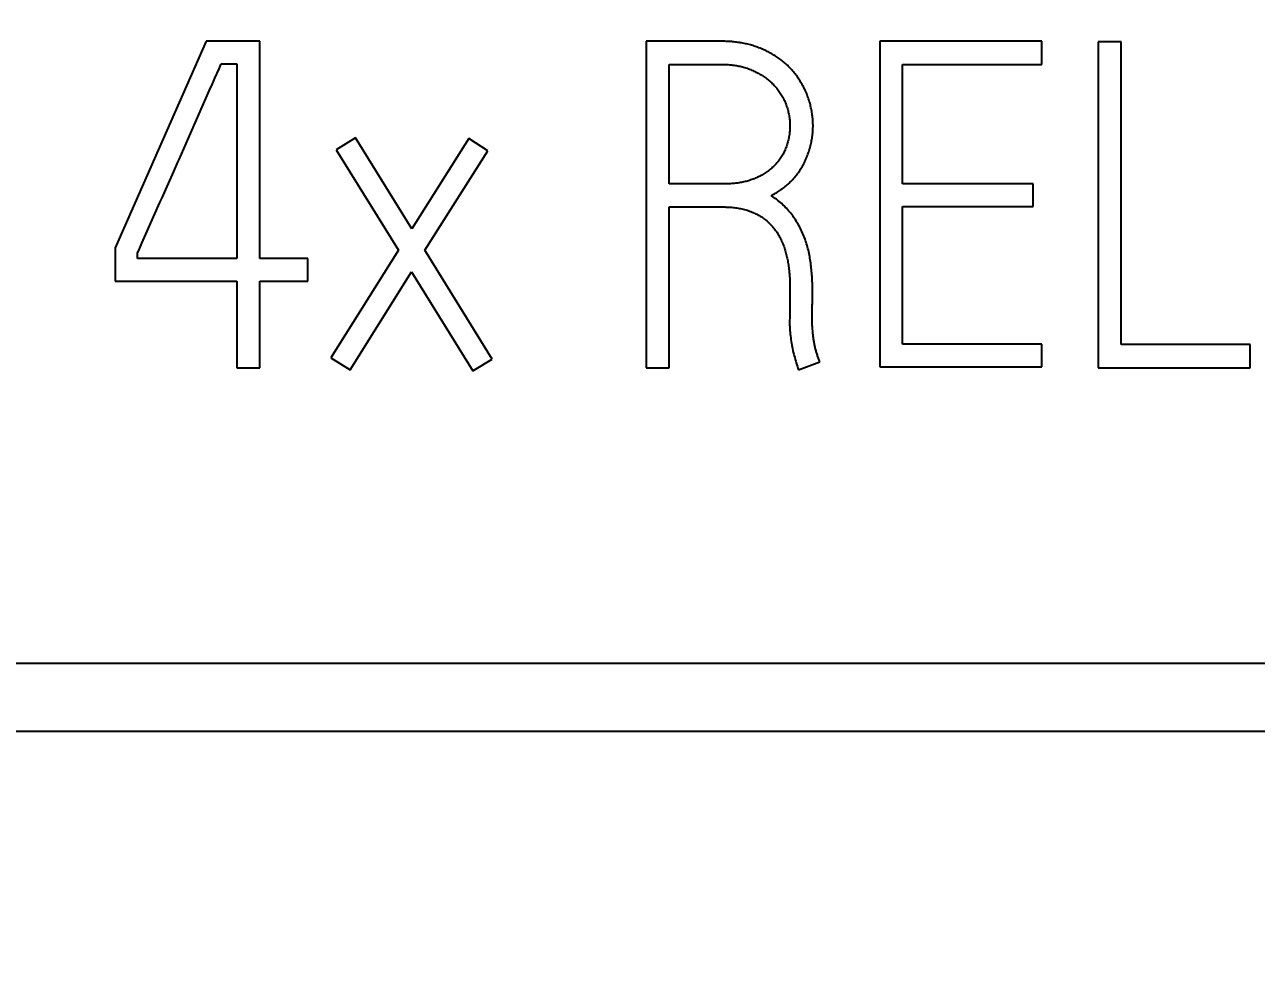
# Model space of a CAD drawing. Extents: x 0 to 420, y 0 to 297.
# Drawn here: x 133.48 to 139.52, y 165.96 to 170.63 of the extents above; entities that cross this region are included whole.
import ezdxf
from ezdxf.enums import TextEntityAlignment as Align

# ---------------------------------------------------------------- set-up
doc = ezdxf.new("R2010")
doc.units = 0
doc.header["$LTSCALE"] = 23.1
for name, color, linetype in [('10000_FRONT', 7, 'CONTINUOUS'), ('10100_DIM_FRONT', 7, 'CONTINUOUS'), ('10500_FRONT_LABELING', 7, 'CONTINUOUS')]:
    doc.layers.add(name, color=color, linetype=linetype)
doc.dimstyles.get("Standard").update_dxf_attribs({"dimtxt": 2.5, "dimasz": 2.5, "dimexe": 1.25, "dimexo": 0.625, "dimtad": 1, "dimcen": 2.5, "dimazin": 3, "dimtfac": 1, "dimtmove": 0, "dimatfit": 3})

# ---------------------------------------------------------------- blocks, each defined once
blk = doc.blocks.new('*D1')
at = {"layer": '10100_DIM_FRONT', "linetype": 'CONTINUOUS'}
for p, q in [((146.3081, 189.647), (146.3081, 124.8979)), ((102.8081, 149.198), (102.8081, 124.8979)), ((102.8081, 126.8979), (124.5581, 126.8979)), ((146.3081, 126.8979), (124.5581, 126.8979))]:
    blk.add_line(p, q, dxfattribs=at)
for points in [[(106.3081, 127.3979), (102.8081, 126.8979), (106.3081, 126.3979)], [(142.8081, 126.3979), (146.3081, 126.8979), (142.8081, 127.3979)]]:
    blk.add_solid(points, dxfattribs=at)
blk.add_text('43,5', height=3.5, dxfattribs=at).set_placement((120.5248, 127.7729), (130.2748, 127.7729), align=Align.FIT)

msp = doc.modelspace()

# ---------------------------------------------------------------- linework, layer by layer
at = {"layer": '10000_FRONT', "color": 7, "linetype": 'CONTINUOUS'}
for p, q in [((110.8081, 167.5005), (146.3081, 167.5005)), ((110.8081, 167.1675), (146.3081, 167.1675))]:
    msp.add_line(p, q, dxfattribs=at)
at = {"layer": '10500_FRONT_LABELING', "color": 7, "linetype": 'CONTINUOUS'}
for p, q in [((134.374, 170.548), (133.9271, 169.536)), ((134.6373, 170.548), (134.374, 170.548)), ((134.6373, 169.4828), (134.6373, 170.548)), ((136.5312, 170.548), (136.5312, 168.948)), ((136.8984, 170.548), (136.5312, 170.548)), ((137.6772, 170.548), (137.6772, 168.9524)), ((138.4715, 170.548), (137.6772, 170.548)), ((138.4715, 170.4348), (138.4715, 170.548)), ((138.7481, 170.5457), (138.7481, 168.948)), ((138.8609, 170.5457), (138.7481, 170.5457)), ((138.8609, 169.0611), (138.8609, 170.5457)), ((134.4163, 170.3665), (134.4368, 170.4135)), ((134.4368, 170.4135), (134.447, 170.437)), ((134.447, 170.437), (134.5244, 170.437)), ((134.5244, 170.437), (134.5244, 169.4828)), ((136.644, 169.8489), (136.644, 170.4348)), ((136.644, 170.4348), (136.8984, 170.4348)), ((137.7879, 169.8489), (137.7879, 170.4348)), ((137.7879, 170.4348), (138.4715, 170.4348)), ((134.2876, 170.0733), (134.3957, 170.3196)), ((135.1063, 170.0753), (135.0112, 170.0154)), ((135.3829, 169.6292), (135.1063, 170.0753)), ((135.6617, 170.0708), (135.3829, 169.6292)), ((135.7546, 170.0109), (135.6617, 170.0708)), ((135.0112, 170.0154), (135.3165, 169.5249)), ((135.447, 169.5249), (135.7546, 170.0109)), ((134.2201, 169.9211), (134.2357, 169.9562)), ((134.1577, 169.7806), (134.1889, 169.8509)), ((136.9161, 169.8489), (136.644, 169.8489)), ((138.4295, 169.8489), (137.7879, 169.8489)), ((138.4295, 169.738), (138.4295, 169.8489)), ((134.085, 169.6167), (134.1474, 169.7572)), ((134.1474, 169.7572), (134.1577, 169.7806)), ((136.644, 168.948), (136.644, 169.7357)), ((136.644, 169.7357), (136.9117, 169.7357)), ((137.7879, 169.0634), (137.7879, 169.738)), ((137.7879, 169.738), (138.4295, 169.738)), ((134.0588, 169.5583), (134.085, 169.6167)), ((133.9271, 169.536), (133.9271, 169.3718)), ((134.0377, 169.4828), (134.0377, 169.5116)), ((135.3165, 169.5249), (134.9846, 168.9968)), ((135.7767, 168.9901), (135.447, 169.5249)), ((134.5244, 169.4828), (134.0377, 169.4828)), ((134.8718, 169.4828), (134.6373, 169.4828)), ((134.8718, 169.3718), (134.8718, 169.4828)), ((133.9271, 169.3718), (134.5244, 169.3718)), ((134.5244, 169.3718), (134.5244, 168.948)), ((134.6373, 168.948), (134.6373, 169.3718)), ((134.6373, 169.3718), (134.8718, 169.3718)), ((135.0798, 168.9369), (135.3807, 169.4184)), ((135.3807, 169.4184), (135.6816, 168.9324)), ((137.2369, 169.3428), (137.2369, 169.1965)), ((137.3476, 169.2697), (137.3475, 169.3222)), ((137.2369, 169.1965), (137.2347, 169.1765)), ((137.3453, 169.1988), (137.3453, 169.2298)), ((137.3454, 169.1899), (137.3453, 169.1988)), ((137.3492, 169.1189), (137.3484, 169.1278)), ((138.4715, 169.0634), (137.7879, 169.0634)), ((138.4715, 168.9524), (138.4715, 169.0634)), ((139.4937, 169.0611), (138.8609, 169.0611)), ((139.4937, 168.948), (139.4937, 169.0611)), ((134.9846, 168.9968), (135.0798, 168.9369)), ((135.6816, 168.9324), (135.7767, 168.9901)), ((137.279, 168.9369), (137.383, 168.9768)), ((137.6772, 168.9524), (138.4715, 168.9524)), ((134.5244, 168.948), (134.6373, 168.948)), ((136.5312, 168.948), (136.644, 168.948)), ((138.7481, 168.948), (139.4937, 168.948))]:
    msp.add_line(p, q, dxfattribs=at)
for points in [[(137.144, 169.7912), (137.1496, 169.7942), (137.1552, 169.7973), (137.1608, 169.8004), (137.1662, 169.8036), (137.1716, 169.8069), (137.177, 169.8102), (137.1823, 169.8136), (137.1876, 169.8171), (137.1927, 169.8207), (137.1979, 169.8244), (137.2029, 169.8281), (137.208, 169.832), (137.2129, 169.8359), (137.2178, 169.8398), (137.2226, 169.8439), (137.2274, 169.8481), (137.2321, 169.8523), (137.2367, 169.8567), (137.2413, 169.8612), (137.2458, 169.8657), (137.2502, 169.8703), (137.2545, 169.875), (137.2586, 169.8798), (137.2627, 169.8846), (137.2667, 169.8895), (137.2706, 169.8944), (137.2743, 169.8995), (137.278, 169.9046), (137.2816, 169.9097), (137.2851, 169.915), (137.2885, 169.9203), (137.2918, 169.9256), (137.295, 169.931), (137.2981, 169.9365), (137.3011, 169.942), (137.3041, 169.9476), (137.3069, 169.9532), (137.3097, 169.9589), (137.3124, 169.9647), (137.315, 169.9705), (137.3175, 169.9763), (137.3199, 169.9822), (137.3223, 169.9881), (137.3245, 169.994), (137.3267, 169.9999), (137.3287, 170.0059), (137.3307, 170.0119), (137.3326, 170.0179), (137.3344, 170.024), (137.3361, 170.0301), (137.3377, 170.0362), (137.3392, 170.0423), (137.3406, 170.0484), (137.3419, 170.0546), (137.3431, 170.0608), (137.3442, 170.0671), (137.3452, 170.0733), (137.3462, 170.0796), (137.347, 170.0859), (137.3477, 170.0922), (137.3483, 170.0986), (137.3488, 170.1049), (137.3492, 170.1112), (137.3495, 170.1175), (137.3497, 170.1238), (137.3498, 170.1301), (137.3498, 170.1364), (137.3497, 170.1426), (137.3495, 170.1489), (137.3492, 170.1552), (137.3488, 170.1615), (137.3483, 170.1677), (137.3478, 170.174), (137.3471, 170.1803), (137.3463, 170.1865), (137.3454, 170.1928), (137.3445, 170.199), (137.3434, 170.2052), (137.3423, 170.2115), (137.341, 170.2177), (137.3397, 170.2239), (137.3382, 170.2301), (137.3367, 170.2363), (137.3351, 170.2424), (137.3334, 170.2485), (137.3316, 170.2545), (137.3297, 170.2605), (137.3277, 170.2665), (137.3257, 170.2725), (137.3235, 170.2784), (137.3213, 170.2843), (137.319, 170.2901), (137.3166, 170.2959), (137.3141, 170.3017), (137.3115, 170.3075), (137.3088, 170.3132), (137.3061, 170.3188), (137.3032, 170.3245), (137.3003, 170.3301), (137.2972, 170.3356), (137.2941, 170.3411), (137.2908, 170.3466), (137.2875, 170.352), (137.2841, 170.3574), (137.2806, 170.3627), (137.277, 170.3679), (137.2734, 170.3731), (137.2697, 170.3782), (137.2659, 170.3832), (137.262, 170.3882), (137.2581, 170.3931), (137.254, 170.3979), (137.25, 170.4027), (137.2458, 170.4074), (137.2416, 170.4121), (137.2373, 170.4167), (137.2329, 170.4212), (137.2284, 170.4256), (137.2239, 170.43), (137.2193, 170.4343), (137.2146, 170.4385), (137.2098, 170.4427), (137.2049, 170.4468), (137.2, 170.4509), (137.195, 170.4548), (137.1899, 170.4587), (137.1848, 170.4624), (137.1796, 170.4661), (137.1744, 170.4697), (137.1691, 170.4732), (137.1638, 170.4766), (137.1584, 170.4799), (137.153, 170.4832), (137.1476, 170.4863), (137.1421, 170.4894), (137.1365, 170.4925), (137.131, 170.4954), (137.1253, 170.4983), (137.1197, 170.5011), (137.114, 170.5038), (137.1082, 170.5064), (137.1024, 170.509), (137.0966, 170.5115), (137.0907, 170.5139), (137.0847, 170.5162), (137.0788, 170.5185), (137.0728, 170.5206), (137.0668, 170.5227), (137.0608, 170.5247), (137.0547, 170.5266), (137.0487, 170.5284), (137.0426, 170.5301), (137.0365, 170.5317), (137.0304, 170.5332), (137.0242, 170.5347), (137.0181, 170.5361), (137.0119, 170.5373), (137.0057, 170.5385), (136.9995, 170.5397), (136.9933, 170.5407), (136.987, 170.5417), (136.9808, 170.5426), (136.9745, 170.5434), (136.9682, 170.5441), (136.9619, 170.5448), (136.9556, 170.5454), (136.9493, 170.546), (136.943, 170.5464), (136.9366, 170.5468), (136.9303, 170.5472), (136.9239, 170.5475), (136.9175, 170.5477), (136.9112, 170.5478), (136.9048, 170.5479), (136.8984, 170.548)], [(136.8984, 170.4348), (136.9044, 170.4347), (136.9103, 170.4346), (136.9162, 170.4345), (136.9221, 170.4342), (136.928, 170.4339), (136.9339, 170.4335), (136.9398, 170.4331), (136.9457, 170.4325), (136.9515, 170.4319), (136.9574, 170.4312), (136.9632, 170.4304), (136.969, 170.4295), (136.9748, 170.4286), (136.9806, 170.4275), (136.9864, 170.4264), (136.9922, 170.4251), (136.9979, 170.4237), (137.0037, 170.4223), (137.0094, 170.4207), (137.0151, 170.4191), (137.0208, 170.4173), (137.0264, 170.4154), (137.032, 170.4134), (137.0376, 170.4113), (137.0431, 170.4092), (137.0485, 170.4069), (137.0539, 170.4046), (137.0593, 170.4021), (137.0646, 170.3996), (137.0699, 170.397), (137.0751, 170.3943), (137.0802, 170.3915), (137.0854, 170.3887), (137.0904, 170.3858), (137.0955, 170.3828), (137.1005, 170.3797), (137.1054, 170.3765), (137.1103, 170.3732), (137.1151, 170.3699), (137.1199, 170.3664), (137.1246, 170.3629), (137.1293, 170.3592), (137.1339, 170.3554), (137.1384, 170.3516), (137.1429, 170.3476), (137.1473, 170.3436), (137.1516, 170.3395), (137.1558, 170.3353), (137.1599, 170.3311), (137.1639, 170.3267), (137.1679, 170.3223), (137.1717, 170.3178), (137.1754, 170.3133), (137.179, 170.3086), (137.1826, 170.3039), (137.186, 170.2991), (137.1894, 170.2942), (137.1926, 170.2892), (137.1957, 170.2841), (137.1987, 170.279), (137.2016, 170.2737), (137.2044, 170.2685), (137.2071, 170.2632), (137.2096, 170.2578), (137.212, 170.2524), (137.2143, 170.247), (137.2165, 170.2415), (137.2185, 170.2359), (137.2205, 170.2304), (137.2224, 170.2248), (137.2241, 170.2191), (137.2257, 170.2134), (137.2273, 170.2077), (137.2287, 170.2019), (137.2301, 170.1961), (137.2313, 170.1903), (137.2324, 170.1844), (137.2334, 170.1786), (137.2342, 170.1727), (137.235, 170.1668), (137.2356, 170.161), (137.2361, 170.1551), (137.2365, 170.1492), (137.2368, 170.1433), (137.2369, 170.1374), (137.2369, 170.1316), (137.2369, 170.1257), (137.2367, 170.1198), (137.2363, 170.1138), (137.2359, 170.1079), (137.2353, 170.102), (137.2347, 170.0961), (137.2339, 170.0902), (137.2329, 170.0843), (137.2319, 170.0785), (137.2308, 170.0727), (137.2295, 170.0669), (137.2282, 170.0611), (137.2267, 170.0554), (137.2251, 170.0498), (137.2234, 170.0441), (137.2216, 170.0385), (137.2197, 170.0329), (137.2177, 170.0274), (137.2155, 170.0219), (137.2132, 170.0164), (137.2108, 170.011), (137.2083, 170.0056), (137.2056, 170.0003), (137.2028, 169.995), (137.1999, 169.9898), (137.1968, 169.9847), (137.1937, 169.9797), (137.1904, 169.9748), (137.187, 169.97), (137.1835, 169.9653), (137.1799, 169.9606), (137.1762, 169.956), (137.1724, 169.9516), (137.1685, 169.9472), (137.1645, 169.9428), (137.1604, 169.9386), (137.1562, 169.9344), (137.1519, 169.9304), (137.1474, 169.9264), (137.1429, 169.9225), (137.1383, 169.9187), (137.1336, 169.9151), (137.1289, 169.9115), (137.124, 169.9081), (137.1191, 169.9047), (137.1142, 169.9015), (137.1092, 169.8983), (137.1041, 169.8953), (137.0989, 169.8924), (137.0937, 169.8895), (137.0885, 169.8868), (137.0832, 169.8841), (137.0778, 169.8815), (137.0724, 169.879), (137.0669, 169.8766), (137.0614, 169.8744), (137.0559, 169.8722), (137.0503, 169.8701), (137.0447, 169.8682), (137.0391, 169.8663), (137.0335, 169.8645), (137.0278, 169.8629), (137.0221, 169.8613), (137.0164, 169.8599), (137.0106, 169.8586), (137.0049, 169.8573), (136.999, 169.8562), (136.9932, 169.8551), (136.9874, 169.8541), (136.9815, 169.8533), (136.9756, 169.8525), (136.9696, 169.8518), (136.9637, 169.8512), (136.9578, 169.8506), (136.9518, 169.8502), (136.9459, 169.8498), (136.94, 169.8495), (136.934, 169.8492), (136.9281, 169.8491), (136.9221, 169.849), (136.9161, 169.8489)], [(134.3957, 170.3196), (134.4009, 170.3313), (134.4163, 170.3665)], [(134.2357, 169.9562), (134.2409, 169.9679), (134.2876, 170.0733)], [(134.1889, 169.8509), (134.2149, 169.9094), (134.2201, 169.9211)], [(136.9117, 169.7357), (136.9182, 169.7357), (136.9247, 169.7356), (136.9312, 169.7354), (136.9376, 169.7351), (136.944, 169.7347), (136.9505, 169.7342), (136.9569, 169.7336), (136.9633, 169.7329), (136.9696, 169.7321), (136.976, 169.7312), (136.9823, 169.7302), (136.9886, 169.729), (136.9949, 169.7278), (137.0012, 169.7264), (137.0075, 169.725), (137.0137, 169.7234), (137.0199, 169.7216), (137.0261, 169.7198), (137.0323, 169.7178), (137.0384, 169.7156), (137.0446, 169.7134), (137.0506, 169.711), (137.0566, 169.7084), (137.0625, 169.7058), (137.0684, 169.703), (137.0741, 169.7001), (137.0798, 169.6971), (137.0855, 169.6939), (137.091, 169.6906), (137.0965, 169.6871), (137.1018, 169.6835), (137.1071, 169.6798), (137.1124, 169.676), (137.1175, 169.672), (137.1226, 169.6679), (137.1275, 169.6636), (137.1323, 169.6592), (137.137, 169.6548), (137.1416, 169.6502), (137.1461, 169.6455), (137.1504, 169.6407), (137.1546, 169.6359), (137.1587, 169.6309), (137.1627, 169.6258), (137.1665, 169.6206), (137.1702, 169.6153), (137.1739, 169.6099), (137.1774, 169.6044), (137.1807, 169.5988), (137.184, 169.5932), (137.1871, 169.5875), (137.1901, 169.5818), (137.193, 169.576), (137.1958, 169.5701), (137.1984, 169.5642), (137.2009, 169.5583), (137.2033, 169.5523), (137.2056, 169.5463), (137.2078, 169.5403), (137.2099, 169.5342), (137.2119, 169.5281), (137.2138, 169.5219), (137.2156, 169.5157), (137.2173, 169.5095), (137.2189, 169.5032), (137.2205, 169.4969), (137.2219, 169.4905), (137.2233, 169.4842), (137.2246, 169.4778), (137.2258, 169.4715), (137.2269, 169.4651), (137.228, 169.4587), (137.229, 169.4523), (137.2299, 169.4459), (137.2308, 169.4395), (137.2316, 169.4331), (137.2323, 169.4267), (137.233, 169.4203), (137.2336, 169.4138), (137.2342, 169.4074), (137.2347, 169.401), (137.2351, 169.3945), (137.2355, 169.3881), (137.2359, 169.3816), (137.2362, 169.3752), (137.2364, 169.3687), (137.2366, 169.3622), (137.2368, 169.3557), (137.2369, 169.3493), (137.2369, 169.3428)], [(137.3475, 169.3222), (137.3475, 169.3304), (137.3474, 169.3385), (137.3472, 169.3466), (137.347, 169.3547), (137.3467, 169.3629), (137.3463, 169.371), (137.346, 169.3791), (137.3455, 169.3872), (137.345, 169.3953), (137.3444, 169.4034), (137.3438, 169.4115), (137.3431, 169.4196), (137.3423, 169.4277), (137.3415, 169.4357), (137.3406, 169.4438), (137.3396, 169.4519), (137.3386, 169.4599), (137.3375, 169.468), (137.3362, 169.476), (137.3349, 169.4841), (137.3335, 169.492), (137.3321, 169.5), (137.3305, 169.508), (137.3288, 169.5159), (137.327, 169.5238), (137.325, 169.5316), (137.323, 169.5394), (137.3209, 169.5472), (137.3186, 169.5549), (137.3162, 169.5626), (137.3136, 169.5703), (137.311, 169.5779), (137.3082, 169.5855), (137.3052, 169.5931), (137.3022, 169.6006), (137.299, 169.6081), (137.2956, 169.6155), (137.2921, 169.6229), (137.2885, 169.6302), (137.2847, 169.6374), (137.2808, 169.6445), (137.2768, 169.6515), (137.2726, 169.6585), (137.2684, 169.6653), (137.264, 169.6721), (137.2595, 169.6788), (137.2549, 169.6855), (137.2502, 169.692), (137.2453, 169.6985), (137.2404, 169.7049), (137.2353, 169.7112), (137.2301, 169.7174), (137.2248, 169.7235), (137.2193, 169.7296), (137.2137, 169.7355), (137.208, 169.7414), (137.2022, 169.7471), (137.1962, 169.7526), (137.1902, 169.758), (137.184, 169.7633), (137.1777, 169.7683), (137.1712, 169.7733), (137.1646, 169.778), (137.1579, 169.7826), (137.151, 169.787), (137.144, 169.7912)], [(134.0377, 169.5116), (134.0431, 169.5233), (134.0588, 169.5583)], [(137.3453, 169.2298), (137.3454, 169.2342), (137.3454, 169.2387), (137.3455, 169.2431), (137.3457, 169.2476), (137.3459, 169.252), (137.3462, 169.2564), (137.3466, 169.2609), (137.3471, 169.2653), (137.3476, 169.2697)], [(137.2347, 169.1765), (137.2348, 169.1674), (137.235, 169.1584), (137.2354, 169.1493), (137.2359, 169.1402), (137.2366, 169.1312), (137.2373, 169.1221), (137.2382, 169.1131), (137.2392, 169.1041), (137.2403, 169.0951), (137.2415, 169.0861), (137.2428, 169.0771), (137.2443, 169.0681), (137.2458, 169.0592), (137.2475, 169.0503), (137.2492, 169.0414), (137.2511, 169.0325), (137.2532, 169.0237), (137.2553, 169.0149), (137.2575, 169.0061), (137.2599, 168.9973), (137.2623, 168.9886), (137.2649, 168.9799), (137.2675, 168.9713), (137.2703, 168.9626), (137.2731, 168.954), (137.276, 168.9454), (137.279, 168.9369)], [(137.3484, 169.1278), (137.3476, 169.1366), (137.3473, 169.1411), (137.347, 169.1455), (137.3467, 169.1499), (137.3464, 169.1544), (137.3462, 169.1588), (137.346, 169.1633), (137.3458, 169.1677), (137.3457, 169.1721), (137.3456, 169.1766), (137.3455, 169.181), (137.3454, 169.1854), (137.3454, 169.1899)], [(137.383, 168.9768), (137.3814, 168.981), (137.3798, 168.9851), (137.3783, 168.9893), (137.3767, 168.9935), (137.3753, 168.9976), (137.3738, 169.0018), (137.3724, 169.006), (137.371, 169.0103), (137.3696, 169.0145), (137.3683, 169.0187), (137.367, 169.023), (137.3657, 169.0272), (137.3645, 169.0315), (137.3634, 169.0358), (137.3622, 169.0401), (137.3611, 169.0444), (137.3601, 169.0487), (137.3591, 169.053), (137.3581, 169.0574), (137.3572, 169.0617), (137.3564, 169.0661), (137.3556, 169.0705), (137.3548, 169.0749), (137.354, 169.0792), (137.3534, 169.0836), (137.3527, 169.088), (137.3521, 169.0924), (137.3515, 169.0968), (137.351, 169.1012), (137.3505, 169.1057), (137.35, 169.1101), (137.3496, 169.1145), (137.3492, 169.1189)]]:
    msp.add_lwpolyline(points, dxfattribs=at)

# ---------------------------------------------------------------- dimensions: what is measured, and where the dimension line sits
at = {"layer": '10100_DIM_FRONT', "linetype": 'CONTINUOUS'}
dim = msp.add_linear_dim(base=(146.3081, 126.8979), p1=(102.8081, 149.198), p2=(146.3081, 189.647), dimstyle='Standard', dxfattribs=at)
dim.commit()
dim.dimension.update_dxf_attribs({"geometry": '*D1', "text_midpoint": (125.3998, 129.5229), "dimtype": 128})

doc.saveas('drawing.dxf')
